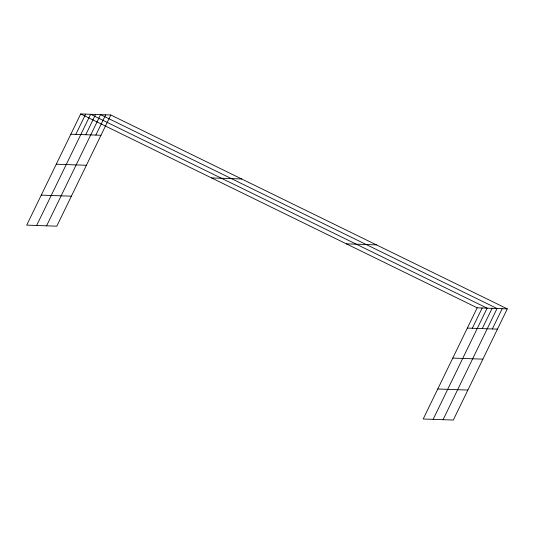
<?xml version="1.0" encoding="UTF-8"?>
<svg xmlns="http://www.w3.org/2000/svg" width="534" height="534" viewBox="0 0 534 534"><rect width="100%" height="100%" fill="white"/><g stroke="black" fill="none" stroke-linecap="round" stroke-linejoin="round"><path stroke-width="0.8" d="M110.812 114.99L80.687 113.949L26.7 225.134L56.818 226.182L110.812 114.99L507.3 308.866L453.313 420.051L423.188 419.01L477.182 307.818L507.3 308.866M75.815 134.388L85.66 114.122M36.639 225.482L90.626 114.289L487.121 308.165L433.127 419.35M85.76 134.735L95.599 114.463M46.578 225.822L100.572 114.636L497.061 308.512L443.066 419.697M95.846 135.082L105.692 114.817M472.31 328.263L482.149 307.991M482.249 328.604L492.088 308.338M492.335 328.957L502.18 308.685M70.848 134.214L100.966 135.262M56.277 164.218L86.401 165.266M211.531 177.929L241.655 178.97M41.272 195.13L71.389 196.178M346.339 243.844L376.457 244.886M467.337 328.09L497.461 329.131M452.772 358.094L482.89 359.135M437.76 389.006L467.877 390.047M80.687 113.949L477.182 307.818"/></g></svg>
